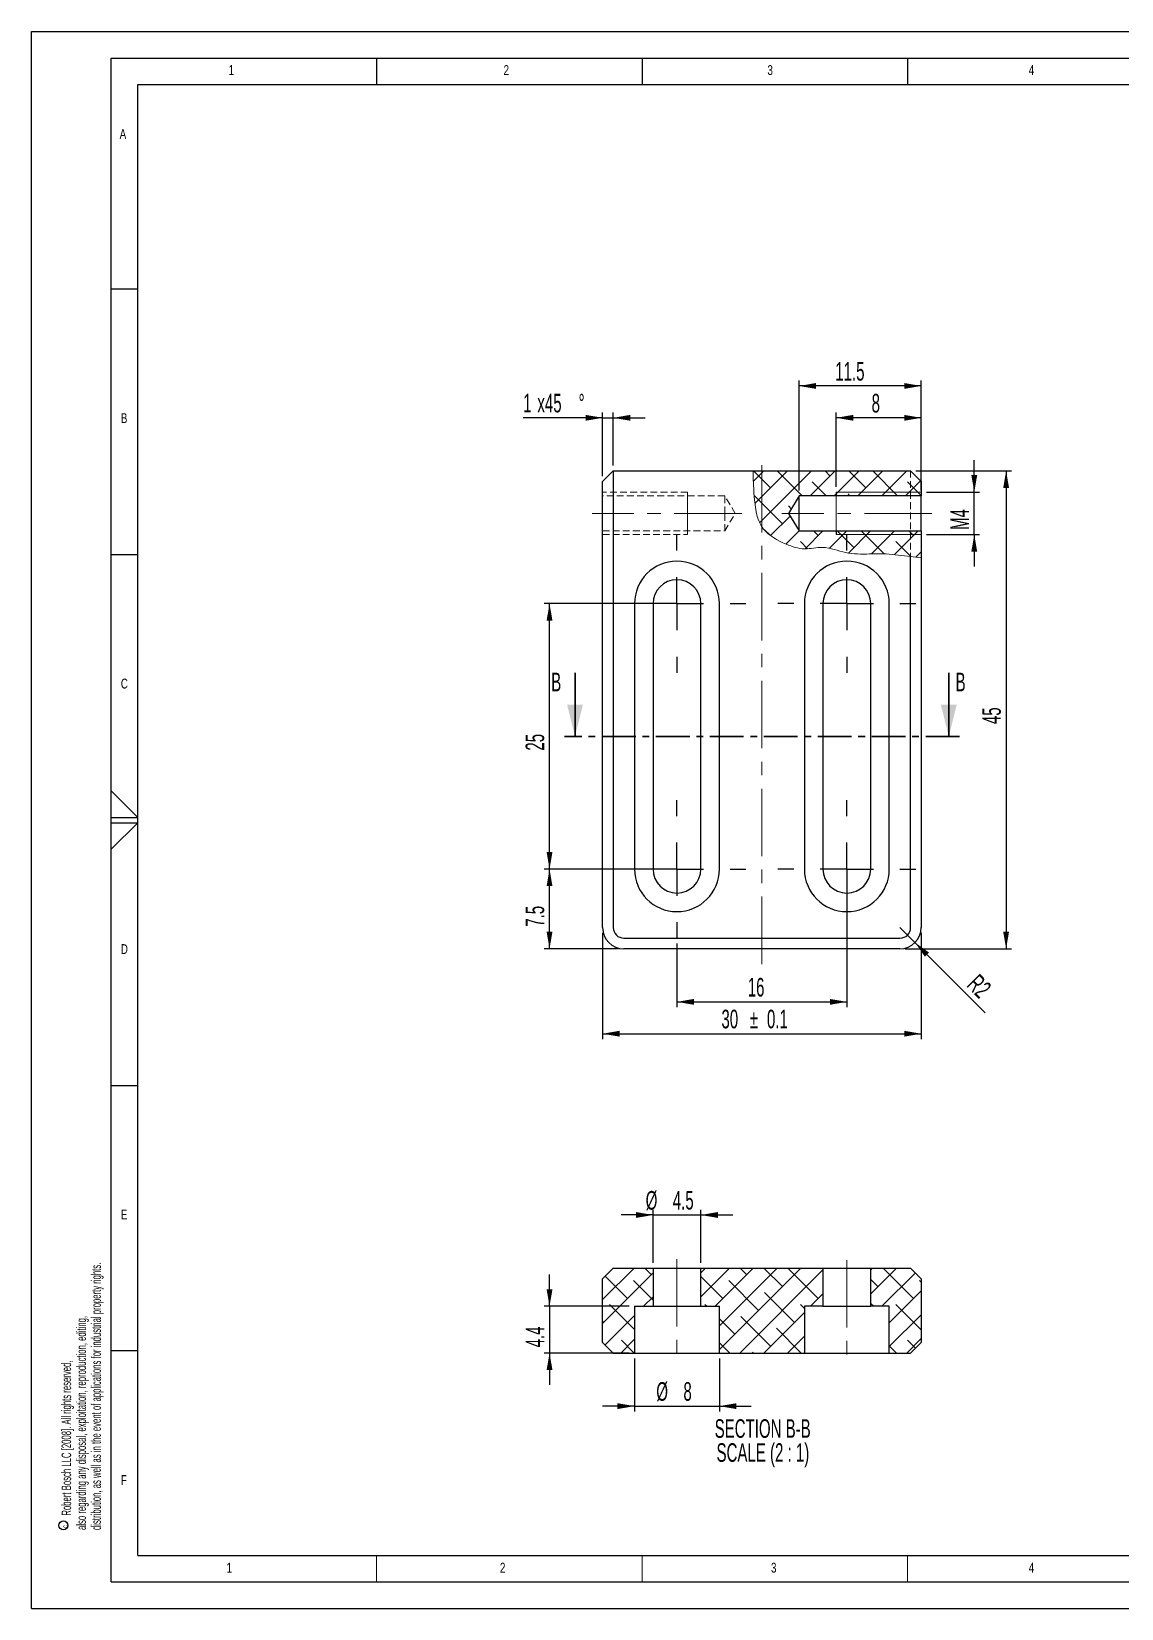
# Paper-space layout 'Sheet3' of a CAD drawing. Header units: millimetres. Extents: x 0 to 420, y 0 to 297.
# Drawn here: x 0 to 205.3, y 0 to 297 of the extents above; entities that cross this region are included whole.
import ezdxf

# ---------------------------------------------------------------- set-up
doc = ezdxf.new("R2010")
doc.units = ezdxf.units.MM
for name, pattern in [('CENTER', [10.16, 6.35, -1.27, 1.27, -1.27]), ('CENTERX2', [20.32, 12.7, -2.54, 2.54, -2.54]), ('HIDDEN', [1.905, 1.27, -0.635])]:
    doc.linetypes.add(name, pattern=pattern)
doc.layers.add('FORMAT', color=7, linetype='Continuous')
doc.layers.add('SLD-0', color=7, linetype='Continuous')
doc.styles.add('SLDTEXTSTYLE0', font='TXT', dxfattribs={"width": 0.75})
doc.styles.add('SLDTEXTSTYLE1', font='TXT', dxfattribs={"width": 0.605})
doc.dimstyles.new('SLDDIMSTYLE0', dxfattribs={"dimtxt": 3.5, "dimasz": 3.2, "dimexe": 0, "dimexo": 0.0625, "dimgap": 0.875, "dimtad": 1, "dimdec": 1, "dimlfac": 0.5, "dimrnd": 1e-09, "dimzin": 12, "dimdsep": 46, "dimtxsty": 'SLDTEXTSTYLE1', "dimsah": 1, "dimcen": 0.09, "dimadec": 0, "dimazin": 3, "dimtfac": 1, "dimtdec": 1, "dimtmove": 0, "dimatfit": 0, "dimfxl": 0, "dimfrac": 2, "dimtolj": 1, "dimtzin": 12, "dimarcsym": 0})
doc.dimstyles.new('SLDDIMSTYLE1', dxfattribs={"dimtxt": 3.5, "dimasz": 3.2, "dimexe": 0, "dimexo": 0.0625, "dimgap": 0.875, "dimtad": 1, "dimdec": 1, "dimlfac": 0.5, "dimrnd": 1e-09, "dimzin": 12, "dimdsep": 46, "dimtxsty": 'SLDTEXTSTYLE1', "dimsah": 1, "dimcen": 0.09, "dimadec": 0, "dimazin": 3, "dimtfac": 1, "dimtdec": 1, "dimtofl": 0, "dimtmove": 0, "dimatfit": 3, "dimfxl": 0, "dimfrac": 2, "dimtolj": 1, "dimtzin": 12, "dimarcsym": 0})
doc.dimstyles.new('SLDDIMSTYLE2', dxfattribs={"dimtxt": 3.5, "dimasz": 3.2, "dimexe": 0, "dimexo": 0.0625, "dimgap": 0.875, "dimtad": 1, "dimdec": 1, "dimlfac": 0.5, "dimrnd": 1e-09, "dimzin": 12, "dimdsep": 46, "dimtxsty": 'SLDTEXTSTYLE1', "dimsah": 1, "dimcen": 0, "dimadec": 0, "dimazin": 3, "dimtfac": 1, "dimtdec": 1, "dimtofl": 0, "dimtmove": 0, "dimatfit": 3, "dimfxl": 0, "dimfrac": 2, "dimtolj": 1, "dimtzin": 12, "dimarcsym": 0})

# ---------------------------------------------------------------- blocks, each defined once
blk = doc.blocks.new('SW_NOTE_0_2')
at = {"layer": 'SLD-0', "color": 0}
blk.add_circle((-1.07, 0.48), 0.846, dxfattribs=at)
at = {"layer": 'SLD-0', "color": 0, "insert": (-1.29, 0), "char_height": 1, "attachment_point": 1, "rotation": 90, "style": 'SLDTEXTSTYLE1'}
blk.add_mtext('c', dxfattribs=at)
blk = doc.blocks.new('_D_18')
at = {"layer": 'SLD-0'}
for p, q in [((177.57, 210.25), (177.57, 216.25)), ((168.57, 210.25), (178.57, 210.25)), ((177.57, 202.25), (177.57, 210.25)), ((168.57, 202.25), (178.57, 202.25)), ((177.57, 202.25), (177.57, 196.25))]:
    blk.add_line(p, q, dxfattribs=at)
for points in [[(177.57, 210.25), (178.12, 213.45), (177.02, 213.45)], [(177.57, 202.25), (177.02, 199.05), (178.12, 199.05)]]:
    blk.add_solid(points, dxfattribs=at)
at = {"layer": 'SLD-0', "insert": (173.06, 203.13), "char_height": 3.5, "attachment_point": 1, "rotation": 90, "style": 'SLDTEXTSTYLE1'}
blk.add_mtext('M4', dxfattribs=at)
blk = doc.blocks.new('_D_19')
at = {"layer": 'SLD-0'}
for p, q in [((151.57, 211.25), (151.57, 225.25)), ((167.57, 224.25), (151.57, 224.25)), ((167.57, 211.25), (167.57, 225.25))]:
    blk.add_line(p, q, dxfattribs=at)
for points in [[(151.57, 224.25), (154.77, 223.7), (154.77, 224.8)], [(167.57, 224.25), (164.37, 224.8), (164.37, 223.7)]]:
    blk.add_solid(points, dxfattribs=at)
at = {"layer": 'SLD-0', "insert": (158.24, 228.76), "char_height": 3.5, "attachment_point": 1, "style": 'SLDTEXTSTYLE1'}
blk.add_mtext('8', dxfattribs=at)
blk = doc.blocks.new('_D_20')
at = {"layer": 'SLD-0'}
for p, q in [((144.57, 210.55), (144.57, 231.25)), ((167.57, 230.25), (144.57, 230.25)), ((167.57, 210.55), (167.57, 231.25))]:
    blk.add_line(p, q, dxfattribs=at)
for points in [[(144.57, 230.25), (147.77, 229.7), (147.77, 230.8)], [(167.57, 230.25), (164.37, 230.8), (164.37, 229.7)]]:
    blk.add_solid(points, dxfattribs=at)
at = {"layer": 'SLD-0', "insert": (151.39, 234.76), "char_height": 3.5, "attachment_point": 1, "style": 'SLDTEXTSTYLE1'}
blk.add_mtext('11.5', dxfattribs=at)
blk = doc.blocks.new('_D_21')
at = {"layer": 'SLD-0'}
for p, q in [((153.57, 138.25), (153.57, 113.25)), ((121.57, 125.25), (121.57, 113.25)), ((121.57, 114.25), (153.57, 114.25))]:
    blk.add_line(p, q, dxfattribs=at)
for points in [[(121.57, 114.25), (124.77, 113.7), (124.77, 114.8)], [(153.57, 114.25), (150.37, 114.8), (150.37, 113.7)]]:
    blk.add_solid(points, dxfattribs=at)
at = {"layer": 'SLD-0', "insert": (134.9, 118.76), "char_height": 3.5, "attachment_point": 1, "style": 'SLDTEXTSTYLE1'}
blk.add_mtext('16', dxfattribs=at)
blk = doc.blocks.new('_D_22')
at = {"layer": 'SLD-0'}
for p, q in [((120.57, 189.25), (96.57, 189.25)), ((97.57, 139.25), (97.57, 189.25)), ((120.57, 139.25), (96.57, 139.25))]:
    blk.add_line(p, q, dxfattribs=at)
for points in [[(97.57, 189.25), (97.02, 186.05), (98.12, 186.05)], [(97.57, 139.25), (98.12, 142.45), (97.02, 142.45)]]:
    blk.add_solid(points, dxfattribs=at)
at = {"layer": 'SLD-0', "insert": (93.06, 161.57), "char_height": 3.5, "attachment_point": 1, "rotation": 90, "style": 'SLDTEXTSTYLE1'}
blk.add_mtext('25', dxfattribs=at)
blk = doc.blocks.new('_D_23')
at = {"layer": 'SLD-0'}
for p, q in [((120.57, 139.25), (96.57, 139.25)), ((97.57, 124.25), (97.57, 139.25)), ((110.57, 124.25), (96.57, 124.25))]:
    blk.add_line(p, q, dxfattribs=at)
for points in [[(97.57, 139.25), (97.02, 136.05), (98.12, 136.05)], [(97.57, 124.25), (98.12, 127.45), (97.02, 127.45)]]:
    blk.add_solid(points, dxfattribs=at)
at = {"layer": 'SLD-0', "insert": (93.06, 128.4), "char_height": 3.5, "attachment_point": 1, "rotation": 90, "style": 'SLDTEXTSTYLE1'}
blk.add_mtext('7.5', dxfattribs=at)
blk = doc.blocks.new('_D_24')
at = {"layer": 'SLD-0'}
for q in [(163.57, 128.25), (179.62, 112.2)]:
    blk.add_line((166.4, 125.42), q, dxfattribs=at)
blk.add_solid([(166.4, 125.42), (168.27, 122.77), (169.05, 123.54)], dxfattribs=at)
at = {"layer": 'SLD-0', "insert": (178.45, 119.72), "char_height": 3.5, "attachment_point": 1, "rotation": 315, "style": 'SLDTEXTSTYLE1'}
blk.add_mtext('R2', dxfattribs=at)
blk = doc.blocks.new('_D_25')
at = {"layer": 'SLD-0'}
for p, q in [((107.57, 224.25), (92.61, 224.25)), ((107.57, 213.25), (107.57, 225.25)), ((107.57, 224.25), (109.57, 224.25)), ((109.57, 215.25), (109.57, 225.25)), ((109.57, 224.25), (115.57, 224.25))]:
    blk.add_line(p, q, dxfattribs=at)
for points in [[(107.57, 224.25), (104.37, 224.8), (104.37, 223.7)], [(109.57, 224.25), (112.77, 223.7), (112.77, 224.8)]]:
    blk.add_solid(points, dxfattribs=at)
at = {"layer": 'SLD-0', "char_height": 3.5, "attachment_point": 1, "style": 'SLDTEXTSTYLE1'}
for s, insert in [('1', (92.61, 228.77)), ('x45', (95.28, 228.77)), ('%%d', (103.04, 228.76))]:
    blk.add_mtext(s, dxfattribs=dict(at, insert=insert))
blk = doc.blocks.new('_D_26')
at = {"layer": 'SLD-0'}
for p, q in [((107.57, 127.25), (107.57, 107.25)), ((167.57, 127.25), (167.57, 107.25)), ((107.57, 108.25), (167.57, 108.25))]:
    blk.add_line(p, q, dxfattribs=at)
for points in [[(107.57, 108.25), (110.77, 107.7), (110.77, 108.8)], [(167.57, 108.25), (164.37, 108.8), (164.37, 107.7)]]:
    blk.add_solid(points, dxfattribs=at)
at = {"layer": 'SLD-0', "char_height": 3.5, "attachment_point": 1, "style": 'SLDTEXTSTYLE1'}
for s, insert in [('30', (129.95, 112.77)), ('%%p', (135.29, 112.76)), ('0.1', (138.52, 112.77))]:
    blk.add_mtext(s, dxfattribs=dict(at, insert=insert))
blk = doc.blocks.new('_D_27')
at = {"layer": 'SLD-0'}
for p, q in [((166.57, 214.25), (184.57, 214.25)), ((183.57, 214.25), (183.57, 124.25)), ((164.57, 124.25), (184.57, 124.25))]:
    blk.add_line(p, q, dxfattribs=at)
for points in [[(183.57, 214.25), (183.02, 211.05), (184.12, 211.05)], [(183.57, 124.25), (184.12, 127.45), (183.02, 127.45)]]:
    blk.add_solid(points, dxfattribs=at)
at = {"layer": 'SLD-0', "insert": (179.06, 166.57), "char_height": 3.5, "attachment_point": 1, "rotation": 90, "style": 'SLDTEXTSTYLE1'}
blk.add_mtext('45', dxfattribs=at)
blk = doc.blocks.new('SW_CENTERMARKSYMBOL_3')
at = {"layer": 'SLD-0', "color": 0}
for p, q in [((0, 60), (0, 63)), ((0, 50), (0, 55)), ((-10, 50), (-13, 50)), ((0, 50), (-5, 50)), ((0, 50), (0, 45)), ((0, 50), (5, 50)), ((10, 50), (13, 50)), ((0, 40), (0, 37)), ((0, 10), (0, 13)), ((0, 0), (0, 5)), ((-10, 0), (-13, 0)), ((0, 0), (-5, 0)), ((0, 0), (0, -5)), ((0, 0), (5, 0)), ((10, 0), (13, 0)), ((0, -10), (0, -13))]:
    blk.add_line(p, q, dxfattribs=at)
blk = doc.blocks.new('SW_CENTERMARKSYMBOL_4')
at = {"layer": 'SLD-0', "color": 0}
for p, q in [((0, 60), (0, 63)), ((0, 50), (0, 55)), ((-10, 50), (-13, 50)), ((0, 50), (-5, 50)), ((0, 50), (0, 45)), ((0, 50), (5, 50)), ((10, 50), (13, 50)), ((0, 40), (0, 37)), ((0, 10), (0, 13)), ((0, 0), (0, 5)), ((-10, 0), (-13, 0)), ((0, 0), (-5, 0)), ((0, 0), (0, -5)), ((0, 0), (5, 0)), ((10, 0), (13, 0)), ((0, -10), (0, -13))]:
    blk.add_line(p, q, dxfattribs=at)
blk = doc.blocks.new('_D_32')
at = {"layer": 'SLD-0'}
for p, q in [((113.57, 47.11), (113.57, 37.11)), ((129.57, 47.11), (129.57, 37.11)), ((113.57, 38.11), (107.57, 38.11)), ((113.57, 38.11), (129.57, 38.11)), ((129.57, 38.11), (135.57, 38.11))]:
    blk.add_line(p, q, dxfattribs=at)
for points in [[(113.57, 38.11), (110.37, 38.66), (110.37, 37.56)], [(129.57, 38.11), (132.77, 37.56), (132.77, 38.66)]]:
    blk.add_solid(points, dxfattribs=at)
at = {"layer": 'SLD-0', "char_height": 3.5, "attachment_point": 1, "style": 'SLDTEXTSTYLE1'}
for s, insert in [('%%c', (117.68, 42.62)), ('8', (122.79, 42.63))]:
    blk.add_mtext(s, dxfattribs=dict(at, insert=insert))
blk = doc.blocks.new('_D_33')
at = {"layer": 'SLD-0'}
for p, q in [((117.07, 65.11), (117.07, 75.11)), ((126.07, 65.11), (126.07, 75.11)), ((117.07, 74.11), (111.07, 74.11)), ((117.07, 74.11), (126.07, 74.11)), ((126.07, 74.11), (132.07, 74.11))]:
    blk.add_line(p, q, dxfattribs=at)
for points in [[(117.07, 74.11), (113.87, 74.66), (113.87, 73.56)], [(126.07, 74.11), (129.27, 73.56), (129.27, 74.66)]]:
    blk.add_solid(points, dxfattribs=at)
at = {"layer": 'SLD-0', "char_height": 3.5, "attachment_point": 1, "style": 'SLDTEXTSTYLE1'}
for s, insert in [('%%c', (115.68, 78.62)), ('4.5', (120.78, 78.63))]:
    blk.add_mtext(s, dxfattribs=dict(at, insert=insert))
blk = doc.blocks.new('_D_34')
at = {"layer": 'SLD-0'}
for p, q in [((97.57, 56.91), (97.57, 62.91)), ((112.57, 56.91), (96.57, 56.91)), ((97.57, 56.91), (97.57, 48.11)), ((112.57, 48.11), (96.57, 48.11)), ((97.57, 48.11), (97.57, 42.11))]:
    blk.add_line(p, q, dxfattribs=at)
for points in [[(97.57, 56.91), (98.12, 60.11), (97.02, 60.11)], [(97.57, 48.11), (97.02, 44.91), (98.12, 44.91)]]:
    blk.add_solid(points, dxfattribs=at)
at = {"layer": 'SLD-0', "insert": (93.06, 49.18), "char_height": 3.5, "attachment_point": 1, "rotation": 90, "style": 'SLDTEXTSTYLE1'}
blk.add_mtext('4.4', dxfattribs=at)

psp = doc.layouts.new('Sheet3')

# ---------------------------------------------------------------- hatches: boundary and pattern name
at = {"linetype": 'Continuous', "lineweight": 18}
h = psp.add_hatch(dxfattribs=at)
h.set_pattern_fill('ANSI38', angle=3e-322, style=0)
edge = h.paths.add_edge_path(flags=0)
edge.add_line((167.57, 202.95), (144.57, 202.95))
edge.add_line((144.57, 202.95), (142.59, 206.25))
edge.add_line((142.59, 206.25), (144.57, 209.55))
edge.add_line((144.57, 209.55), (167.57, 209.55))
edge.add_line((167.57, 209.55), (167.57, 212.25))
edge.add_line((167.57, 212.25), (165.57, 214.25))
edge.add_line((165.57, 214.25), (135.94, 214.25))
edge.add_spline(control_points=[(135.94, 214.25), (135.9, 213.04), (136.14, 209.23), (136.51, 203.32), (141.61, 200.55), (145.53, 199.23), (149.39, 200.28), (153.34, 198.54), (157.38, 198.59), (161.86, 198.7), (164.97, 198.15), (167.27, 197.93), (167.57, 197.91)], knot_values=[0.027262, 0.027262, 0.027262, 0.027262, 0.059802, 0.126275, 0.173342, 0.205419, 0.236583, 0.276594, 0.317297, 0.345182, 0.397269, 0.404977, 0.404977, 0.404977, 0.404977], weights=[1, 1, 1, 1, 1, 1, 1, 1, 1, 1, 1, 1, 1], degree=3, periodic=0)
edge.add_line((167.57, 197.91), (167.57, 202.95))
h = psp.add_hatch(dxfattribs=at)
h.set_pattern_fill('ANSI38', angle=3e-322, style=0)
h.paths.add_polyline_path([(113.57, 48.11), (113.57, 56.91), (117.07, 56.91), (117.07, 64.11), (109.57, 64.11), (107.57, 62.11), (107.57, 50.11), (109.57, 48.11)], flags=0)
h = psp.add_hatch(dxfattribs=at)
h.set_pattern_fill('ANSI38', angle=3e-322, style=0)
h.paths.add_polyline_path([(145.57, 56.91), (149.07, 56.91), (149.07, 64.11), (126.07, 64.11), (126.07, 56.91), (129.57, 56.91), (129.57, 48.11), (145.57, 48.11)], flags=0)
h = psp.add_hatch(dxfattribs=at)
h.set_pattern_fill('ANSI38', angle=3e-322, style=0)
h.paths.add_polyline_path([(158.07, 64.11), (158.07, 56.91), (161.57, 56.91), (161.57, 48.11), (165.57, 48.11), (167.57, 50.11), (167.57, 62.11), (165.57, 64.11)], flags=0)

# ---------------------------------------------------------------- linework, layer by layer
at = {"color": 7, "linetype": 'Continuous', "lineweight": 25}
for p, q in [((109.57, 214.25), (107.57, 212.25)), ((109.57, 214.25), (109.57, 210.25)), ((109.57, 214.25), (135.94, 214.25)), ((135.94, 214.25), (165.57, 214.25)), ((167.57, 212.25), (165.57, 214.25)), ((107.57, 210.25), (107.57, 212.25)), ((167.57, 212.25), (167.57, 209.55)), ((107.57, 128.25), (107.57, 210.25)), ((109.57, 210.25), (109.57, 128.25)), ((144.57, 209.55), (142.59, 206.25)), ((167.57, 209.55), (144.57, 209.55)), ((144.57, 202.95), (144.57, 209.55)), ((151.57, 210.25), (151.57, 209.55)), ((167.57, 202.95), (167.57, 209.55)), ((142.59, 206.25), (144.57, 202.95)), ((144.57, 202.95), (167.57, 202.95)), ((151.57, 202.95), (151.57, 202.25)), ((167.57, 202.95), (167.57, 197.91)), ((165.57, 128.25), (165.57, 198.12)), ((167.57, 197.91), (167.57, 128.25)), ((113.57, 189.25), (113.57, 139.25)), ((117.07, 189.25), (117.07, 139.25)), ((126.07, 139.25), (126.07, 189.25)), ((129.57, 139.25), (129.57, 189.25)), ((145.57, 189.25), (145.57, 139.25)), ((149.07, 189.25), (149.07, 139.25)), ((158.07, 139.25), (158.07, 189.25)), ((161.57, 139.25), (161.57, 189.25)), ((111.57, 126.25), (163.57, 126.25)), ((163.57, 124.25), (111.57, 124.25)), ((109.57, 64.11), (107.57, 62.11)), ((109.57, 64.11), (117.07, 64.11)), ((117.07, 64.11), (117.07, 56.91)), ((117.07, 64.11), (126.07, 64.11)), ((126.07, 56.91), (126.07, 64.11)), ((126.07, 64.11), (149.07, 64.11)), ((149.07, 64.11), (149.07, 56.91)), ((149.07, 64.11), (158.07, 64.11)), ((158.07, 56.91), (158.07, 64.11)), ((158.07, 64.11), (165.57, 64.11)), ((167.57, 62.11), (165.57, 64.11)), ((107.57, 50.11), (107.57, 62.11)), ((167.57, 62.11), (167.57, 50.11)), ((113.57, 56.91), (117.07, 56.91)), ((113.57, 56.91), (113.57, 48.11)), ((117.07, 56.91), (126.07, 56.91)), ((126.07, 56.91), (129.57, 56.91)), ((129.57, 48.11), (129.57, 56.91)), ((145.57, 56.91), (145.57, 48.11)), ((149.07, 56.91), (145.57, 56.91)), ((149.07, 56.91), (158.07, 56.91)), ((161.57, 56.91), (158.07, 56.91)), ((161.57, 48.11), (161.57, 56.91)), ((107.57, 50.11), (109.57, 48.11)), ((109.57, 48.11), (113.57, 48.11)), ((113.57, 48.11), (129.57, 48.11)), ((129.57, 48.11), (145.57, 48.11)), ((145.57, 48.11), (161.57, 48.11)), ((161.57, 48.11), (165.57, 48.11)), ((165.57, 48.11), (167.57, 50.11))]:
    psp.add_line(p, q, dxfattribs=at)
at = {"color": 7, "linetype": 'HIDDEN', "lineweight": 18}
for p, q in [((165.57, 214.25), (165.57, 210.25)), ((123.57, 210.25), (107.57, 210.25)), ((130.57, 209.55), (107.57, 209.55)), ((130.57, 206.25), (130.57, 209.55)), ((132.56, 206.25), (130.57, 209.55)), ((165.57, 210.25), (165.57, 198.12)), ((130.57, 202.95), (130.57, 206.25)), ((130.57, 202.95), (132.56, 206.25)), ((107.57, 202.95), (130.57, 202.95)), ((107.57, 202.25), (123.57, 202.25)), ((123.57, 202.25), (123.57, 202.26))]:
    psp.add_line(p, q, dxfattribs=at)
at = {"color": 7, "linetype": 'Continuous', "lineweight": 18}
for p, q in [((167.57, 210.25), (151.57, 210.25)), ((151.57, 202.25), (167.57, 202.25))]:
    psp.add_line(p, q, dxfattribs=at)
at = {"color": 7, "linetype": 'Continuous', "lineweight": 35}
for p, q in [((102.37, 176.25), (102.37, 164.25)), ((172.77, 176.25), (172.77, 164.25))]:
    psp.add_line(p, q, dxfattribs=at)
at = {"color": 7, "linetype": 'CENTER', "lineweight": 35}
psp.add_line((174.77, 164.25), (100.37, 164.25), dxfattribs=at)
at = {"color": 7, "linetype": 'Continuous', "lineweight": 25}
for centre, radius, start, end in [((121.57, 189.25), 8, 0, 180), ((153.57, 189.25), 8, 0, 180), ((121.57, 189.25), 4.5, 0, 180), ((153.57, 189.25), 4.5, 0, 180), ((121.57, 139.25), 8, 180, 0), ((121.57, 139.25), 4.5, 180, 0), ((153.57, 139.25), 8, 180, 0), ((153.57, 139.25), 4.5, 180, 0), ((111.57, 128.25), 4, 180, 270), ((111.57, 128.25), 2, 180, 270), ((163.57, 128.25), 2, 270, 0), ((163.57, 128.25), 4, 270, 0)]:
    psp.add_arc(centre, radius, start, end, dxfattribs=at)
at = {"color": 7, "linetype": 'Continuous', "lineweight": 18}
for points, knots in [([(135.94, 214.25), (135.94, 214.25), (135.94, 214.22), (135.94, 214.12), (135.93, 214.04), (135.93, 213.84), (135.93, 213.72), (135.93, 213.43), (135.93, 213.26), (135.94, 212.7), (135.96, 212.26), (136.01, 211.3), (136.04, 210.77), (136.08, 210.25)], [0, 0, 0, 0, 0.125, 0.125, 0.25, 0.25, 0.375, 0.375, 0.5, 0.5, 0.75, 0.75, 1, 1, 1, 1]), ([(136.08, 210.25), (136.24, 207.73), (136.59, 203.28), (141.61, 200.55), (145.53, 199.23), (149.39, 200.28), (153.34, 198.54), (157.38, 198.59), (161.5, 198.69), (164, 198.31), (165.57, 198.12)], [0.0621309, 0.0621309, 0.0621309, 0.0621309, 0.1262745, 0.1733418, 0.2054192, 0.2365831, 0.2765941, 0.3172972, 0.3451825, 0.3874623, 0.3874623, 0.3874623, 0.3874623])]:
    psp.add_open_spline(points, degree=3, knots=knots, dxfattribs=at)
for points in [[(123.57, 202.26), (123.57, 202.37), (123.57, 202.6), (123.57, 202.93), (123.57, 203.36), (123.57, 203.87), (123.57, 204.44), (123.57, 205.07), (123.57, 205.74), (123.57, 206.42), (123.57, 207.09), (123.57, 207.74), (123.57, 208.34), (123.57, 208.89), (123.57, 209.36), (123.57, 209.74), (123.57, 210.02), (123.57, 210.19), (123.57, 210.25), (123.57, 210.23), (123.57, 210.25)], [(151.57, 209.55), (151.57, 209.49), (151.57, 209.32), (151.57, 209.05), (151.57, 208.68), (151.57, 208.23), (151.57, 207.72), (151.57, 207.15), (151.57, 206.55), (151.57, 205.94), (151.57, 205.34), (151.57, 204.77), (151.57, 204.26), (151.57, 203.81), (151.57, 203.44), (151.57, 203.17), (151.57, 203), (151.57, 202.95), (151.57, 202.96), (151.57, 202.95)], [(165.57, 198.12), (166.24, 198.03), (166.9, 197.96), (167.57, 197.91)]]:
    psp.add_open_spline(points, degree=3, dxfattribs=at)
at = {"color": 7, "linetype": 'Continuous', "lineweight": 35}
for points in [[(102.37, 164.25), (103.87, 170.25), (100.87, 170.25)], [(172.77, 164.25), (174.27, 170.25), (171.27, 170.25)]]:
    psp.add_solid(points, dxfattribs=at)
at = {"layer": 'FORMAT'}
for p, q in [((20, 248.5), (15, 248.5)), ((15, 198.5), (20, 198.5)), ((15, 98.5), (20, 98.5)), ((20, 48.5), (15, 48.5))]:
    psp.add_line(p, q, dxfattribs=at)
at = {"layer": 'SLD-0'}
for p, q in [((0, 0), (0, 297)), ((0, 297), (420, 297)), ((15, 292), (415, 292)), ((15, 5), (15, 292)), ((65, 292), (65, 287)), ((115, 292), (115, 287)), ((165, 292), (165, 287)), ((20, 10), (20, 287)), ((20, 287), (410, 287)), ((20, 149), (15, 153.98)), ((15, 149), (20, 149)), ((15, 148), (20, 148)), ((20, 10), (410, 10)), ((15, 5), (415, 5)), ((0, 0), (420, 0))]:
    psp.add_line(p, q, dxfattribs=at)
at = {"layer": 'SLD-0', "linetype": 'CENTERX2', "lineweight": 18}
for p, q in [((137.57, 121.38), (137.57, 217.7)), ((133.77, 206.25), (105.57, 206.25)), ((169.57, 206.25), (141.32, 206.25)), ((121.57, 65.81), (121.57, 46.11)), ((153.57, 65.63), (153.57, 46.11))]:
    psp.add_line(p, q, dxfattribs=at)
at = {"layer": 'SLD-0', "color": 7, "linetype": 'Continuous', "lineweight": 18}
for p, q in [((20, 148), (15, 143.02)), ((65, 5), (65, 10)), ((115, 5), (115, 10)), ((165, 5), (165, 10))]:
    psp.add_line(p, q, dxfattribs=at)

# ---------------------------------------------------------------- block references
at = {"layer": 'SLD-0'}
for name, p in [('SW_CENTERMARKSYMBOL_3', (121.57, 139.25)), ('SW_CENTERMARKSYMBOL_4', (153.57, 139.25)), ('SW_NOTE_0_2', (7.08, 15.16))]:
    psp.add_blockref(name, p, dxfattribs=at)

# ---------------------------------------------------------------- texts
at = {"color": 7, "linetype": 'Continuous', "char_height": 3.5, "attachment_point": 1, "style": 'SLDTEXTSTYLE1'}
for insert in [(97.89, 176.25), (174.05, 176.25)]:
    psp.add_mtext('B', dxfattribs=dict(at, insert=insert))
at = {"layer": 'FORMAT', "char_height": 1.85, "attachment_point": 1, "style": 'SLDTEXTSTYLE0'}
for s, insert in [('1', (37.12, 290.67)), ('2', (88.91, 290.67)), ('3', (138.61, 290.67)), ('4', (187.82, 290.67)), ('A', (16.6, 278.62)), ('B', (16.82, 225.12)), ('C', (16.82, 175.12)), ('D', (16.82, 125.12)), ('E', (16.82, 75.12)), ('F', (16.82, 25.12)), ('1', (36.73, 8.6)), ('2', (88.23, 8.6)), ('3', (139.28, 8.6)), ('4', (187.82, 8.6))]:
    psp.add_mtext(s, dxfattribs=dict(at, insert=insert))
at = {"layer": 'SLD-0', "char_height": 1.8, "attachment_point": 1, "rotation": 90, "style": 'SLDTEXTSTYLE1'}
for s, insert in [('distribution, as well as in the event of applications for industrial property rights.', (11.26, 14.78)), ('also regarding any disposal, exploitation, reproduction, editing,', (8.46, 14.78)), ('Robert Bosch LLC [2008]. All rights reserved,', (5.66, 17.48))]:
    psp.add_mtext(s, dxfattribs=dict(at, insert=insert))
at = {"layer": 'SLD-0', "char_height": 3.5, "attachment_point": 2, "style": 'SLDTEXTSTYLE1'}
for s, insert in [('SECTION B-B', (137.72, 35.64)), ('SCALE (2 : 1)', (137.76, 31.12))]:
    psp.add_mtext(s, dxfattribs=dict(at, insert=insert))

# ---------------------------------------------------------------- dimensions: what is measured, and where the dimension line sits
at = {"layer": 'SLD-0'}
for base, p1, p2, picture, middle in [((144.57, 230.25), (167.57, 209.55), (144.57, 209.55), '_D_20', (156.07, 230.25)), ((151.57, 224.25), (167.57, 210.25), (151.57, 210.25), '_D_19', (159.57, 224.25)), ((153.57, 114.25), (121.57, 126.25), (153.57, 139.25), '_D_21', (137.57, 114.25))]:
    dim = psp.add_linear_dim(base=base, p1=p1, p2=p2, dimstyle='SLDDIMSTYLE1', dxfattribs=at)
    dim.commit()
    dim.dimension.update_dxf_attribs({"geometry": picture, "text_midpoint": middle, "dimtype": 160})
for base, p1, p2, text, dimstyle, picture, middle in [((109.57, 224.25), (107.57, 212.25), (109.57, 214.25), '<>x45%%d', 'SLDDIMSTYLE0', '_D_25', (98.9, 224.25)), ((167.57, 108.25), (107.57, 128.25), (167.57, 128.25), '<>%%p0.1', 'SLDDIMSTYLE1', '_D_26', (137.57, 108.25)), ((126.07, 74.11), (117.07, 64.11), (126.07, 64.11), '%%c<>', 'SLDDIMSTYLE0', '_D_33', (121.57, 74.11)), ((129.57, 38.11), (113.57, 48.11), (129.57, 48.11), '%%c<>', 'SLDDIMSTYLE0', '_D_32', (121.57, 38.11))]:
    dim = psp.add_linear_dim(base=base, p1=p1, p2=p2, text=text, dimstyle=dimstyle, dxfattribs=at)
    dim.commit()
    dim.dimension.update_dxf_attribs({"geometry": picture, "text_midpoint": middle, "dimtype": 160})
for base, p1, p2, dimstyle, picture, middle in [((183.57, 124.25), (165.57, 214.25), (163.57, 124.25), 'SLDDIMSTYLE1', '_D_27', (183.57, 169.25)), ((97.57, 189.25), (121.57, 139.25), (121.57, 189.25), 'SLDDIMSTYLE1', '_D_22', (97.57, 164.25)), ((97.57, 139.25), (111.57, 124.25), (121.57, 139.25), 'SLDDIMSTYLE1', '_D_23', (97.57, 131.75)), ((97.57, 48.11), (113.57, 56.91), (113.57, 48.11), 'SLDDIMSTYLE0', '_D_34', (97.57, 52.52))]:
    dim = psp.add_linear_dim(base=base, p1=p1, p2=p2, angle=90, dimstyle=dimstyle, dxfattribs=at)
    dim.commit()
    dim.dimension.update_dxf_attribs({"geometry": picture, "text_midpoint": middle, "dimtype": 160})
dim = psp.add_linear_dim(base=(177.57, 210.25), p1=(167.57, 202.25), p2=(167.57, 210.25), angle=90, text='M4', dimstyle='SLDDIMSTYLE0', dxfattribs=at)
dim.commit()
dim.dimension.update_dxf_attribs({"geometry": '_D_18', "text_midpoint": (177.57, 206.47), "dimtype": 160})
dim = psp.add_radius_dim(center=(163.57, 128.25), mpoint=(166.4, 125.42), dimstyle='SLDDIMSTYLE2', dxfattribs=at)
dim.commit()
dim.dimension.update_dxf_attribs({"geometry": '_D_24', "text_midpoint": (177.57, 114.25), "dimtype": 164})

doc.saveas('drawing.dxf')
